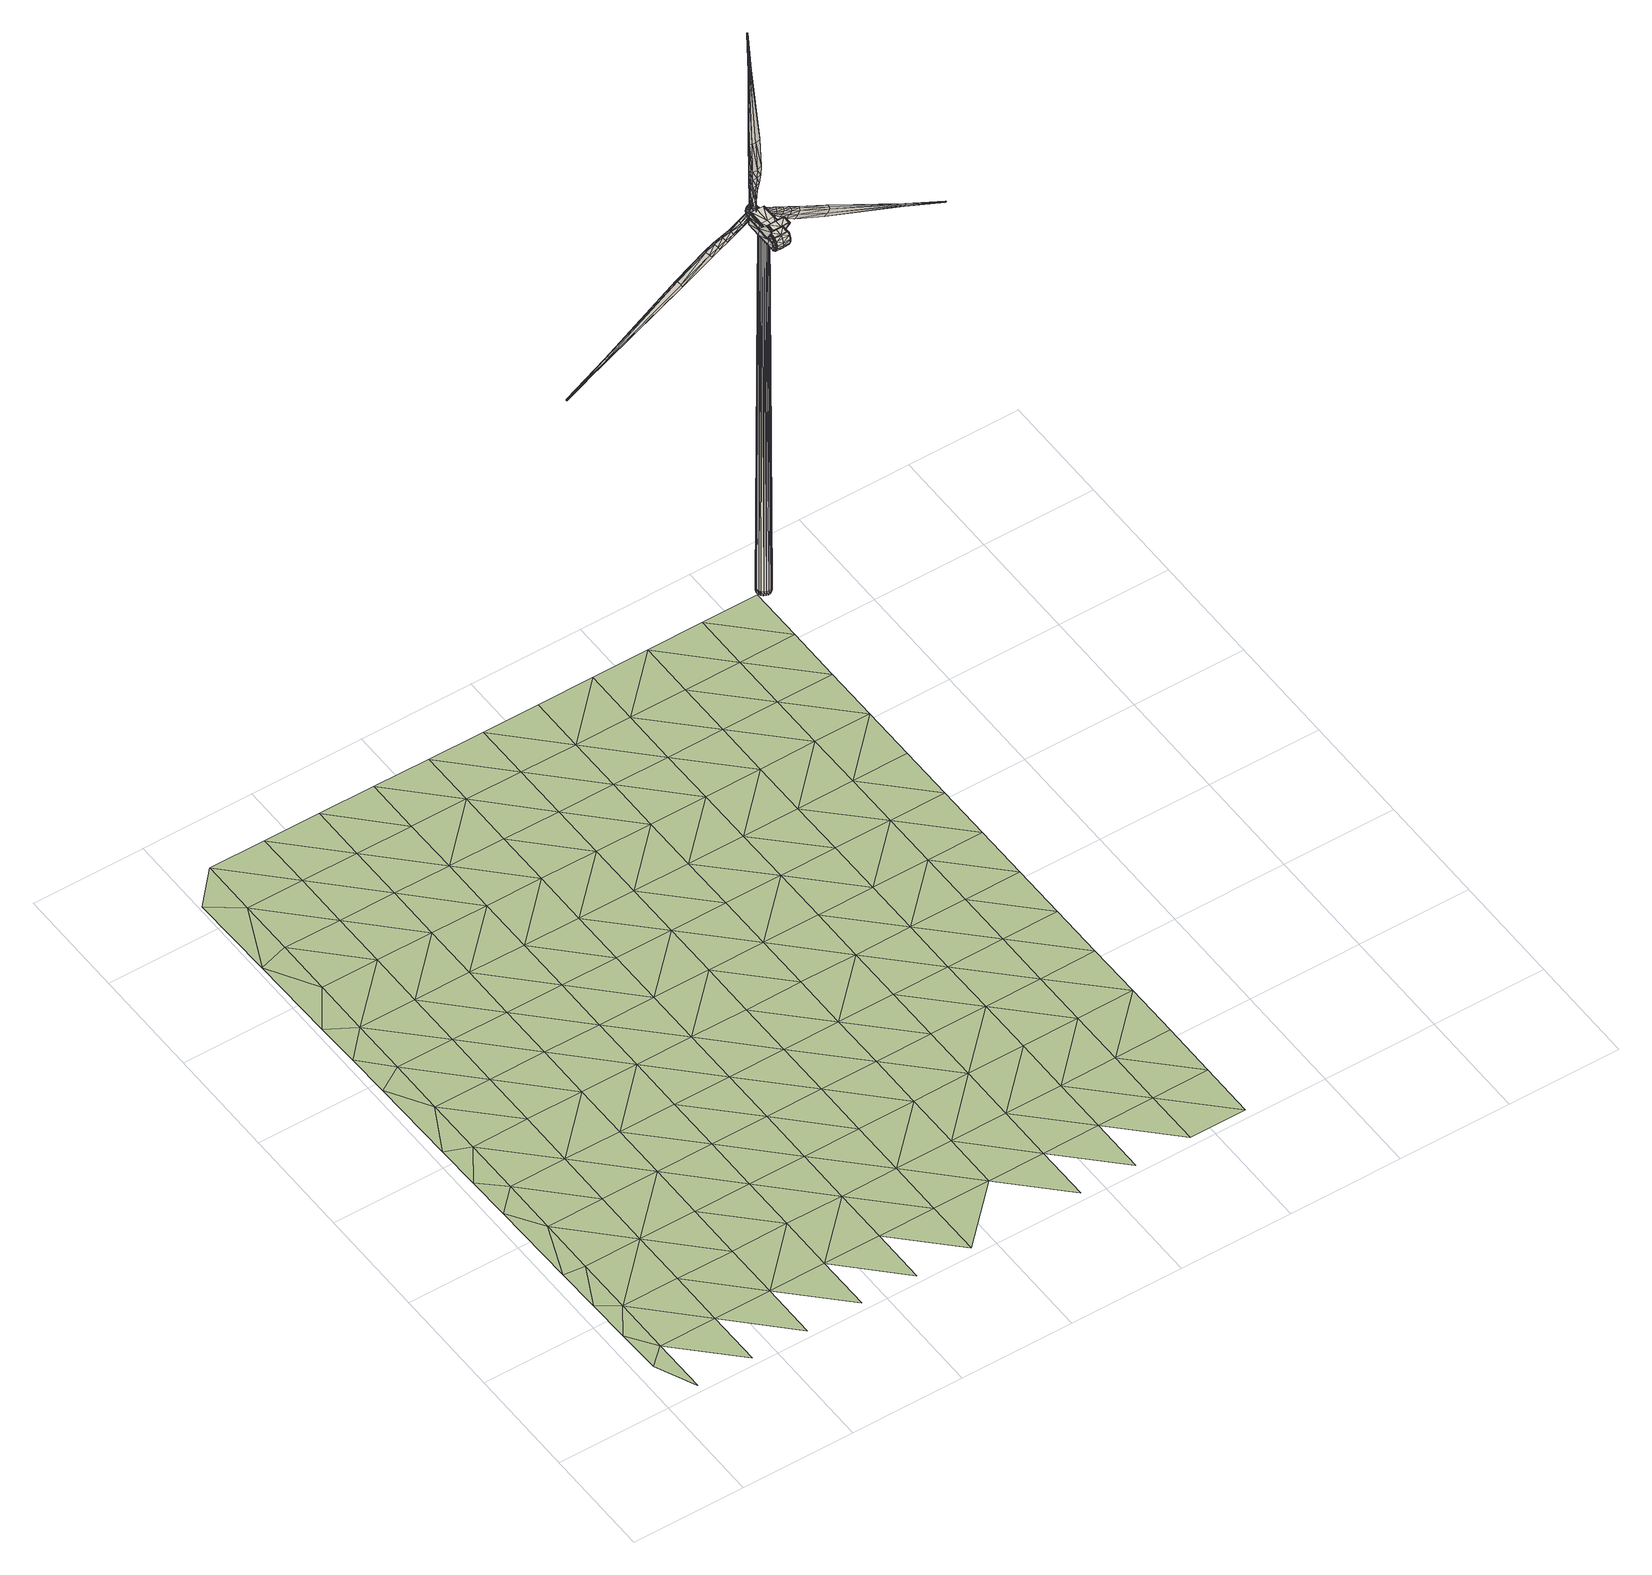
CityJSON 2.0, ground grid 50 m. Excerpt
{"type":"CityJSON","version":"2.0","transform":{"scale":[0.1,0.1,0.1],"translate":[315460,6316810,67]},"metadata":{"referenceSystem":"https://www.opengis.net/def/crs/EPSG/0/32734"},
"CityObjects":{
"otherconstruction1":{"type":"OtherConstruction","attributes":{"class":"wind_turbine","X":315728.6,"Y":6317137.88,"lat":-33.26,"lon":19.03,"manufacturer":"Vestas","model":"V100-2.0","rated_power_kw":2000,"rated_power_mw":2,"rotor_diameter_m":100,"rotor_radius_m":50,"swept_area_m2":7854,"blade_count":3,"blade_length_m":50,"hub_height_m":95,"tower_type":"steel_tube","tower_shape":"conical","cut_in_ms":3,"rated_ms":12,"cut_out_ms":22,"iec_class":"llb","generator_type":"DFIG","gearbox_type":"spur_planetary","gearbox_stages":3,"onshore":true,"offshore":false,"ground_height":70.09},"geometry":[{"type":"CompositeSurface","lod":"2","boundaries":[[[0,1,2]],[[1,3,2]],[[3,4,2]],[[5,6,7]],[[5,7,8]],[[9,8,7]],[[9,7,10]],[[2,9,10]],[[2,10,0]],[[11,12,13]],[[11,13,14]],[[15,16,17]],[[15,17,18]],[[19,20,21]],[[19,21,22]],[[23,24,25]],[[23,25,26]],[[27,5,28]],[[27,28,29]],[[30,31,32]],[[30,32,33]],[[34,35,36]],[[34,36,37]],[[38,2,4]],[[39,30,33]],[[39,33,40]],[[41,42,2]],[[41,2,38]],[[22,21,43]],[[22,43,40]],[[44,25,43]],[[44,43,21]],[[39,19,45]],[[39,45,30]],[[46,47,48]],[[46,48,49]],[[24,50,43]],[[24,43,25]],[[26,51,52]],[[26,52,36]],[[19,39,50]],[[19,50,20]],[[53,20,50]],[[53,50,24]],[[5,27,54]],[[5,54,55]],[[27,31,56]],[[27,56,54]],[[31,30,45]],[[31,45,56]],[[57,32,29]],[[57,29,58]],[[24,23,59]],[[24,59,53]],[[28,60,58]],[[28,58,29]],[[61,14,13]],[[61,13,62]],[[50,39,40]],[[50,40,43]],[[29,32,31]],[[29,31,27]],[[63,57,56]],[[63,56,45]],[[40,33,63]],[[40,63,22]],[[20,53,44]],[[20,44,21]],[[23,35,64]],[[23,64,59]],[[45,19,22]],[[45,22,63]],[[63,33,32]],[[63,32,57]],[[35,23,26]],[[35,26,36]],[[54,56,57]],[[54,57,58]],[[53,59,51]],[[53,51,44]],[[25,44,51]],[[25,51,26]],[[55,54,58]],[[55,58,60]],[[18,17,12]],[[18,12,11]],[[59,64,52]],[[59,52,51]],[[65,66,67]],[[65,67,68]],[[68,67,69]],[[68,69,70]],[[71,72,73]],[[71,73,74]],[[74,73,75]],[[74,75,76]],[[77,78,79]],[[77,79,80]],[[80,79,81]],[[80,81,82]],[[66,71,74]],[[66,74,67]],[[67,74,76]],[[67,76,69]],[[82,65,68]],[[82,68,80]],[[80,68,70]],[[80,70,77]],[[83,84,85]],[[83,85,86]],[[86,85,87]],[[86,87,88]],[[89,90,91]],[[89,91,92]],[[92,91,93]],[[92,93,94]],[[95,41,38]],[[95,38,96]],[[47,97,98]],[[47,98,48]],[[6,99,78]],[[6,78,7]],[[82,81,100]],[[82,100,62]],[[10,7,78]],[[10,78,77]],[[101,102,100]],[[101,100,81]],[[66,65,13]],[[66,13,12]],[[62,13,65]],[[62,65,82]],[[1,0,70]],[[1,70,69]],[[77,70,0]],[[77,0,10]],[[71,66,12]],[[71,12,17]],[[3,1,69]],[[3,69,76]],[[72,71,17]],[[72,17,16]],[[4,3,76]],[[4,76,75]],[[102,103,104]],[[102,104,100]],[[100,104,61]],[[100,61,62]],[[64,105,106]],[[64,106,52]],[[52,106,37]],[[52,37,36]],[[64,35,34]],[[64,34,105]],[[107,108,109]],[[109,108,110]],[[110,108,111]],[[112,113,114]],[[112,114,115]],[[116,117,114]],[[116,114,113]],[[108,107,117]],[[108,117,116]],[[11,14,118]],[[11,118,119]],[[15,18,120]],[[15,120,121]],[[122,123,124]],[[122,124,125]],[[126,127,128]],[[126,128,129]],[[130,131,132]],[[130,132,112]],[[133,134,135]],[[133,135,136]],[[34,37,137]],[[34,137,138]],[[139,111,108]],[[140,141,134]],[[140,134,133]],[[142,139,108]],[[142,108,143]],[[123,144,124]],[[123,141,144]],[[145,124,144]],[[145,144,128]],[[140,133,146]],[[140,146,122]],[[46,49,147]],[[46,147,148]],[[129,128,144]],[[129,144,149]],[[127,137,150]],[[127,150,151]],[[122,149,140]],[[122,125,149]],[[152,129,149]],[[152,149,125]],[[112,153,154]],[[112,154,130]],[[130,155,136]],[[130,154,155]],[[136,146,133]],[[136,155,146]],[[156,157,131]],[[156,131,135]],[[129,152,158]],[[129,158,126]],[[132,131,157]],[[132,157,159]],[[61,160,118]],[[61,118,14]],[[149,144,141]],[[149,141,140]],[[131,136,135]],[[131,130,136]],[[161,155,156]],[[161,146,155]],[[141,123,161]],[[141,161,134]],[[125,124,145]],[[125,145,152]],[[126,158,162]],[[126,162,138]],[[146,161,123]],[[146,123,122]],[[161,156,135]],[[161,135,134]],[[138,137,127]],[[138,127,126]],[[154,157,156]],[[154,156,155]],[[152,145,151]],[[152,151,158]],[[128,127,151]],[[128,151,145]],[[153,159,157]],[[153,157,154]],[[18,11,119]],[[18,119,120]],[[158,151,150]],[[158,150,162]],[[163,164,165]],[[163,165,166]],[[164,167,168]],[[164,168,165]],[[169,170,171]],[[169,171,172]],[[170,173,174]],[[170,174,171]],[[175,176,177]],[[175,177,178]],[[176,179,180]],[[176,180,177]],[[166,165,170]],[[166,170,169]],[[165,168,173]],[[165,173,170]],[[179,176,164]],[[179,164,163]],[[176,175,167]],[[176,167,164]],[[181,182,183]],[[181,183,184]],[[182,185,186]],[[182,186,183]],[[187,188,189]],[[187,189,190]],[[188,191,192]],[[188,192,189]],[[193,194,139]],[[193,139,142]],[[148,147,195]],[[148,195,196]],[[115,114,178]],[[115,178,197]],[[179,160,198]],[[179,198,180]],[[117,175,178]],[[117,178,114]],[[199,180,198]],[[199,198,200]],[[166,119,118]],[[166,118,163]],[[160,179,163]],[[160,163,118]],[[109,168,167]],[[109,167,107]],[[175,117,107]],[[175,107,167]],[[169,120,119]],[[169,119,166]],[[110,173,168]],[[110,168,109]],[[172,121,120]],[[172,120,169]],[[111,174,173]],[[111,173,110]],[[200,198,104]],[[200,104,103]],[[198,160,61]],[[198,61,104]],[[162,150,106]],[[162,106,105]],[[150,137,37]],[[150,37,106]],[[162,105,34]],[[162,34,138]],[[201,202,203]],[[201,203,204]],[[204,203,205]],[[204,205,206]],[[206,205,207]],[[206,207,208]],[[202,209,210]],[[202,210,203]],[[203,210,211]],[[203,211,205]],[[205,211,212]],[[205,212,207]],[[213,214,215]],[[213,215,216]],[[216,215,217]],[[216,217,218]],[[218,217,219]],[[218,219,220]],[[208,213,216]],[[208,216,206]],[[206,216,218]],[[206,218,204]],[[204,218,220]],[[204,220,201]],[[221,212,211]],[[221,211,222]],[[222,211,210]],[[222,210,223]],[[223,210,209]],[[223,209,224]],[[225,226,227]],[[225,227,228]],[[228,227,229]],[[228,229,230]],[[230,229,231]],[[230,231,232]],[[226,233,234]],[[226,234,227]],[[227,234,235]],[[227,235,229]],[[229,235,236]],[[229,236,231]],[[237,219,217]],[[237,217,238]],[[238,217,215]],[[238,215,239]],[[239,215,214]],[[239,214,240]],[[232,237,238]],[[232,238,230]],[[230,238,239]],[[230,239,228]],[[228,239,240]],[[228,240,225]],[[241,236,235]],[[241,235,242]],[[242,235,234]],[[242,234,243]],[[243,234,233]],[[243,233,244]],[[98,201,220]],[[98,220,48]],[[15,214,213]],[[15,213,16]],[[49,48,220]],[[49,220,219]],[[208,72,16]],[[208,16,213]],[[38,224,209]],[[38,209,96]],[[224,38,4]],[[4,221,222]],[[222,223,224]],[[4,222,224]],[[221,4,75]],[[221,75,212]],[[72,208,207]],[[72,207,73]],[[245,202,201]],[[245,201,98]],[[96,209,202]],[[96,202,245]],[[73,207,212]],[[73,212,75]],[[49,219,237]],[[49,237,147]],[[15,121,240]],[[15,240,214]],[[195,147,237]],[[195,237,232]],[[225,240,121]],[[225,121,172]],[[139,194,236]],[[139,236,241]],[[111,139,241]],[[241,242,243]],[[243,244,111]],[[241,243,111]],[[244,233,174]],[[244,174,111]],[[172,171,226]],[[172,226,225]],[[246,195,232]],[[246,232,231]],[[194,246,231]],[[194,231,236]],[[171,174,233]],[[171,233,226]],[[247,248,249]],[[250,251,252]],[[250,252,253]],[[247,249,254]],[[247,254,255]],[[256,257,258]],[[256,258,259]],[[260,261,87]],[[260,87,85]],[[262,260,85]],[[262,85,84]],[[248,263,91]],[[248,91,90]],[[263,264,93]],[[263,93,91]],[[249,248,90]],[[249,90,254]],[[261,250,253]],[[261,253,87]],[[257,262,84]],[[257,84,258]],[[264,265,266]],[[264,266,93]],[[265,267,268]],[[265,268,266]],[[269,270,271]],[[269,271,272]],[[273,269,272]],[[273,272,274]],[[275,256,259]],[[275,259,276]],[[277,278,183]],[[277,183,186]],[[278,279,184]],[[278,184,183]],[[280,281,190]],[[280,190,189]],[[282,280,189]],[[282,189,192]],[[281,283,284]],[[281,284,190]],[[270,277,186]],[[270,186,271]],[[279,275,276]],[[279,276,184]],[[285,282,192]],[[285,192,286]],[[267,285,286]],[[267,286,268]],[[247,287,263]],[[247,263,248]],[[287,288,264]],[[287,264,263]],[[288,289,265]],[[288,265,264]],[[289,290,267]],[[289,267,265]],[[290,291,285]],[[290,285,267]],[[291,292,282]],[[291,282,285]],[[292,293,280]],[[292,280,282]],[[293,294,281]],[[293,281,280]],[[294,283,281]],[[250,261,251]],[[261,260,295]],[[261,295,251]],[[260,262,296]],[[260,296,295]],[[262,257,297]],[[262,297,296]],[[257,256,298]],[[257,298,297]],[[256,275,299]],[[256,299,298]],[[275,279,300]],[[275,300,299]],[[279,278,301]],[[279,301,300]],[[278,277,269]],[[278,269,301]],[[277,270,269]],[[301,269,273]],[[301,273,302]],[[300,301,302]],[[300,302,303]],[[299,300,303]],[[299,303,304]],[[298,299,304]],[[298,304,305]],[[297,298,305]],[[297,305,306]],[[296,297,306]],[[296,306,307]],[[295,296,307]],[[295,307,308]],[[251,295,308]],[[251,308,309]],[[294,273,274]],[[294,274,310]],[[251,309,311]],[[251,311,252]],[[143,108,312]],[[143,312,132]],[[42,28,313]],[[42,313,2]],[[283,294,310]],[[283,310,284]],[[302,273,294]],[[302,294,293]],[[303,302,293]],[[303,293,292]],[[304,303,292]],[[304,292,291]],[[305,304,291]],[[305,291,290]],[[306,305,290]],[[306,290,289]],[[307,306,289]],[[307,289,288]],[[308,307,288]],[[308,288,287]],[[309,308,287]],[[309,287,247]],[[309,247,255]],[[309,255,311]],[[108,116,113]],[[108,113,312]],[[132,312,113]],[[132,113,112]],[[2,313,8]],[[2,8,9]],[[28,5,8]],[[28,8,313]],[[314,60,28]],[[314,28,42]],[[315,143,132]],[[315,132,159]],[[316,200,103]],[[316,103,317]],[[191,199,200]],[[191,200,316]],[[318,115,197]],[[318,197,187]],[[319,148,196]],[[319,196,181]],[[185,193,142]],[[185,142,320]],[[177,180,199]],[[177,199,321]],[[178,177,321]],[[178,321,197]],[[246,194,193]],[[246,193,322]],[[195,246,322]],[[195,322,196]],[[323,46,148]],[[323,148,319]],[[320,142,143]],[[320,143,315]],[[153,112,115]],[[153,115,318]],[[324,317,103]],[[324,103,102]],[[94,324,102]],[[94,102,101]],[[325,89,99]],[[325,99,6]],[[326,83,97]],[[326,97,47]],[[88,327,41]],[[88,41,95]],[[79,328,101]],[[79,101,81]],[[78,99,328]],[[78,328,79]],[[245,329,95]],[[245,95,96]],[[98,97,329]],[[98,329,245]],[[323,326,47]],[[323,47,46]],[[327,314,42]],[[327,42,41]],[[55,325,6]],[[55,6,5]],[[255,254,325]],[[255,325,55]],[[253,252,314]],[[253,314,327]],[[259,258,326]],[[259,326,323]],[[87,253,327]],[[87,327,88]],[[258,84,83]],[[258,83,326]],[[254,90,89]],[[254,89,325]],[[93,266,324]],[[93,324,94]],[[266,268,317]],[[266,317,324]],[[310,153,318]],[[310,318,284]],[[271,320,315]],[[271,315,272]],[[259,323,319]],[[259,319,276]],[[186,185,320]],[[186,320,271]],[[276,319,181]],[[276,181,184]],[[284,318,187]],[[284,187,190]],[[192,191,316]],[[192,316,286]],[[286,316,317]],[[286,317,268]],[[272,315,159]],[[272,159,274]],[[252,311,60]],[[252,60,314]],[[274,159,153]],[[274,153,310]],[[311,255,55]],[[311,55,60]],[[321,199,191]],[[321,191,188]],[[197,321,188]],[[197,188,187]],[[322,193,185]],[[322,185,182]],[[196,322,182]],[[196,182,181]],[[328,92,94]],[[328,94,101]],[[99,89,92]],[[99,92,328]],[[329,86,88]],[[329,88,95]],[[97,83,86]],[[97,86,329]],[[330,331,332]],[[330,332,333]],[[334,335,336]],[[334,336,337]],[[338,339,340]],[[338,340,341]],[[342,343,344]],[[342,344,345]],[[346,347,333]],[[346,333,348]],[[349,350,351]],[[349,351,352]],[[353,354,355]],[[353,355,335]],[[356,357,358]],[[356,358,359]],[[360,361,362]],[[360,362,363]],[[364,341,365]],[[364,365,366]],[[363,362,367]],[[363,367,368]],[[369,370,371]],[[369,371,372]],[[373,356,359]],[[373,359,374]],[[370,375,376]],[[370,376,371]],[[340,377,342]],[[340,342,378]],[[377,379,343]],[[377,343,342]],[[380,369,372]],[[380,372,381]],[[375,363,368]],[[375,368,376]],[[357,364,366]],[[357,366,358]],[[379,380,381]],[[379,381,343]],[[382,383,384]],[[382,384,385]],[[341,340,378]],[[341,378,365]],[[362,382,385]],[[362,385,367]],[[383,373,374]],[[383,374,384]],[[386,387,388]],[[386,388,389]],[[390,391,392]],[[390,392,393]],[[333,332,394]],[[333,394,348]],[[395,396,397]],[[395,397,398]],[[399,400,345]],[[399,345,401]],[[402,403,404]],[[402,404,405]],[[401,345,344]],[[401,344,406]],[[406,344,396]],[[406,396,395]],[[348,394,400]],[[348,400,399]],[[407,408,409]],[[407,409,410]],[[411,338,341]],[[411,341,364]],[[412,413,379]],[[412,379,377]],[[405,404,387]],[[405,387,386]],[[367,385,391]],[[367,391,388]],[[384,374,408]],[[384,408,392]],[[368,367,388]],[[368,388,387]],[[378,342,345]],[[378,345,400]],[[385,384,392]],[[385,392,391]],[[343,381,396]],[[343,396,344]],[[359,358,331]],[[359,331,409]],[[376,368,387]],[[376,387,404]],[[366,365,394]],[[366,394,332]],[[365,378,400]],[[365,400,394]],[[372,371,403]],[[372,403,397]],[[371,376,404]],[[371,404,403]],[[374,359,409]],[[374,409,408]],[[381,372,397]],[[381,397,396]],[[358,366,332]],[[358,332,331]],[[335,355,414]],[[335,414,336]],[[350,349,406]],[[350,406,395]],[[415,416,389]],[[415,389,390]],[[417,418,419]],[[417,419,420]],[[421,422,393]],[[421,393,407]],[[347,423,330]],[[347,330,333]],[[424,425,426]],[[424,426,427]],[[428,429,399]],[[428,399,401]],[[429,346,348]],[[429,348,399]],[[430,431,405]],[[430,405,386]],[[416,430,386]],[[416,386,389]],[[423,432,410]],[[423,410,330]],[[432,421,407]],[[432,407,410]],[[349,428,401]],[[349,401,406]],[[422,415,390]],[[422,390,393]],[[433,434,435]],[[433,435,436]],[[437,438,439]],[[437,439,440]],[[441,437,440]],[[441,440,442]],[[354,441,442]],[[354,442,355]],[[443,444,425]],[[443,425,424]],[[444,445,334]],[[444,334,425]],[[446,443,424]],[[446,424,447]],[[438,448,449]],[[438,449,439]],[[450,451,418]],[[450,418,417]],[[445,353,335]],[[445,335,334]],[[448,433,436]],[[448,436,449]],[[452,453,454]],[[452,454,455]],[[434,450,417]],[[434,417,435]],[[451,452,455]],[[451,455,418]],[[453,446,447]],[[453,447,454]],[[431,456,402]],[[431,402,405]],[[435,417,420]],[[435,420,457]],[[440,439,458]],[[440,458,459]],[[455,454,460]],[[455,460,461]],[[439,449,351]],[[439,351,458]],[[425,334,337]],[[425,337,426]],[[436,435,457]],[[436,457,352]],[[447,424,427]],[[447,427,462]],[[442,440,459]],[[442,459,463]],[[418,455,461]],[[418,461,419]],[[456,464,398]],[[456,398,402]],[[454,447,462]],[[454,462,460]],[[449,436,352]],[[449,352,351]],[[355,442,463]],[[355,463,414]],[[398,397,403]],[[398,403,402]],[[465,466,373]],[[465,373,383]],[[467,360,363]],[[467,363,375]],[[468,469,370]],[[468,370,369]],[[469,467,375]],[[469,375,370]],[[470,471,357]],[[470,357,356]],[[393,392,408]],[[393,408,407]],[[413,472,380]],[[413,380,379]],[[466,470,356]],[[466,356,373]],[[471,411,364]],[[471,364,357]],[[473,465,383]],[[473,383,382]],[[339,412,377]],[[339,377,340]],[[361,473,382]],[[361,382,362]],[[410,409,331]],[[410,331,330]],[[350,464,458]],[[350,458,351]],[[422,421,427]],[[422,427,426]],[[416,415,337]],[[416,337,336]],[[429,428,457]],[[429,457,420]],[[428,349,352]],[[428,352,457]],[[347,346,419]],[[347,419,461]],[[456,431,463]],[[456,463,459]],[[432,423,460]],[[432,460,462]],[[423,347,461]],[[423,461,460]],[[346,429,420]],[[346,420,419]],[[430,416,336]],[[430,336,414]],[[464,456,459]],[[464,459,458]],[[431,430,414]],[[431,414,463]],[[421,432,462]],[[421,462,427]],[[415,422,426]],[[415,426,337]],[[464,350,395]],[[464,395,398]],[[472,468,369]],[[472,369,380]],[[389,388,391]],[[389,391,390]],[[474,475,468]],[[474,468,472]],[[476,477,473]],[[476,473,361]],[[478,479,412]],[[478,412,339]],[[477,480,465]],[[477,465,473]],[[481,482,411]],[[481,411,471]],[[483,484,470]],[[483,470,466]],[[485,474,472]],[[485,472,413]],[[484,481,471]],[[484,471,470]],[[486,487,467]],[[486,467,469]],[[475,486,469]],[[475,469,468]],[[487,488,360]],[[487,360,467]],[[480,483,466]],[[480,466,465]],[[479,485,413]],[[479,413,412]],[[482,489,338]],[[482,338,411]],[[488,476,361]],[[488,361,360]],[[489,478,339]],[[489,339,338]],[[490,491,492]],[[493,494,490]],[[490,492,495]],[[495,496,497]],[[493,490,495]],[[495,497,493]],[[494,493,433]],[[494,433,448]],[[497,451,450]],[[497,496,453]],[[497,453,452]],[[496,446,453]],[[496,443,446]],[[496,495,444]],[[496,444,443]],[[491,490,441]],[[491,441,354]],[[490,494,438]],[[490,438,437]],[[494,448,438]],[[493,434,433]],[[493,497,450]],[[493,450,434]],[[497,452,451]],[[495,492,445]],[[495,445,444]],[[492,353,445]],[[492,491,354]],[[492,354,353]],[[490,437,441]],[[498,499,500]],[[498,500,501]],[[502,503,504]],[[502,504,505]],[[506,507,508]],[[506,508,509]],[[510,511,512]],[[510,512,513]],[[514,515,516]],[[517,518,519]],[[520,521,522]],[[520,522,523]],[[516,523,524]],[[516,524,514]],[[525,526,508]],[[527,528,529]],[[530,506,509]],[[530,509,531]],[[532,533,534]],[[532,534,535]],[[509,536,537]],[[509,537,531]],[[538,539,540]],[[538,540,541]],[[541,540,542]],[[541,542,543]],[[544,520,523]],[[544,523,516]],[[545,546,499]],[[545,499,498]],[[505,504,547]],[[505,547,548]],[[499,549,550]],[[499,550,500]],[[504,551,552]],[[504,552,547]],[[553,554,555]],[[553,555,536]],[[551,541,543]],[[551,543,552]],[[556,557,558]],[[556,558,559]],[[503,502,512]],[[503,512,559]],[[560,538,541]],[[560,541,551]],[[521,502,505]],[[521,505,522]],[[522,505,548]],[[522,548,561]],[[562,563,564]],[[562,564,565]],[[566,510,513]],[[566,513,567]],[[526,568,554]],[[526,554,553]],[[539,538,569]],[[539,569,570]],[[571,572,543]],[[571,543,542]],[[573,574,575]],[[573,575,576]],[[577,565,546]],[[577,546,545]],[[554,577,545]],[[554,545,555]],[[521,520,567]],[[521,567,513]],[[544,578,518]],[[544,518,517]],[[520,544,517]],[[520,517,567]],[[537,579,580]],[[537,580,528]],[[565,564,581]],[[565,581,546]],[[564,582,532]],[[564,532,581]],[[502,521,513]],[[502,513,512]],[[583,584,518]],[[583,518,578]],[[584,585,519]],[[584,519,518]],[[530,531,527]],[[583,578,515]],[[582,586,533]],[[582,533,532]],[[587,583,515]],[[587,515,525]],[[531,537,528]],[[531,528,527]],[[508,526,553]],[[507,587,525]],[[507,525,508]],[[578,544,516]],[[578,516,515]],[[533,588,589]],[[533,589,534]],[[555,545,498]],[[555,498,579]],[[579,498,501]],[[579,501,580]],[[568,590,577]],[[568,577,554]],[[591,572,586]],[[591,586,582]],[[557,574,569]],[[557,569,558]],[[536,555,579]],[[536,579,537]],[[523,522,561]],[[523,561,524]],[[560,503,559]],[[560,559,558]],[[511,556,559]],[[511,559,512]],[[535,534,575]],[[535,575,592]],[[568,526,514]],[[568,514,524]],[[549,535,592]],[[549,592,550]],[[503,560,551]],[[503,551,504]],[[563,591,582]],[[563,582,564]],[[581,532,535]],[[581,535,549]],[[590,562,565]],[[590,565,577]],[[529,566,567]],[[529,567,517]],[[514,526,525]],[[514,525,515]],[[527,529,517]],[[527,517,519]],[[572,571,593]],[[572,593,586]],[[574,573,570]],[[574,570,569]],[[586,593,588]],[[586,588,533]],[[538,560,558]],[[538,558,569]],[[574,557,592]],[[574,592,575]],[[590,568,524]],[[590,524,561]],[[510,566,580]],[[510,580,501]],[[566,529,528]],[[566,528,580]],[[562,590,561]],[[562,561,548]],[[511,510,501]],[[511,501,500]],[[591,563,547]],[[591,547,552]],[[557,556,550]],[[557,550,592]],[[563,562,548]],[[563,548,547]],[[556,511,500]],[[556,500,550]],[[585,530,527]],[[585,527,519]],[[572,591,552]],[[572,552,543]],[[508,553,536]],[[508,536,509]],[[546,581,549]],[[546,549,499]],[[534,589,576]],[[534,576,575]],[[507,506,587]],[[587,506,530]],[[587,530,583]],[[583,530,585]],[[583,585,584]],[[594,595,596]],[[594,596,597]],[[598,599,600]],[[598,600,601]],[[602,603,604]],[[602,604,605]],[[606,607,608]],[[606,608,609]],[[610,611,612]],[[613,614,615]],[[616,617,618]],[[616,618,619]],[[612,619,620]],[[612,620,610]],[[621,622,604]],[[623,624,625]],[[602,605,626]],[[627,628,629]],[[627,629,630]],[[605,631,632]],[[605,632,626]],[[633,634,635]],[[633,635,636]],[[636,635,637]],[[636,637,638]],[[639,616,619]],[[639,619,612]],[[640,641,595]],[[640,595,594]],[[601,600,642]],[[601,642,643]],[[595,644,645]],[[595,645,596]],[[600,646,647]],[[600,647,642]],[[648,649,650]],[[648,650,631]],[[646,636,638]],[[646,638,647]],[[651,652,653]],[[651,653,654]],[[599,598,608]],[[599,608,654]],[[655,633,636]],[[655,636,646]],[[617,598,601]],[[617,601,618]],[[618,601,643]],[[618,643,656]],[[657,658,659]],[[657,659,660]],[[661,606,609]],[[661,609,662]],[[622,663,649]],[[622,649,648]],[[634,633,664]],[[634,664,665]],[[666,667,638]],[[666,638,637]],[[668,669,670]],[[668,670,671]],[[672,660,641]],[[672,641,640]],[[649,672,640]],[[649,640,650]],[[617,616,662]],[[617,662,609]],[[639,673,614]],[[639,614,613]],[[616,639,613]],[[616,613,662]],[[632,674,675]],[[632,675,624]],[[660,659,676]],[[660,676,641]],[[659,677,627]],[[659,627,676]],[[598,617,609]],[[598,609,608]],[[678,614,673]],[[678,679,615]],[[678,615,614]],[[679,602,626]],[[679,626,623]],[[680,678,673]],[[680,673,611]],[[677,681,628]],[[677,628,627]],[[680,611,621]],[[626,632,624]],[[626,624,623]],[[604,622,648]],[[603,680,621]],[[603,621,604]],[[673,639,612]],[[673,612,611]],[[628,682,683]],[[628,683,629]],[[650,640,594]],[[650,594,674]],[[674,594,597]],[[674,597,675]],[[663,684,672]],[[663,672,649]],[[685,667,681]],[[685,681,677]],[[652,669,664]],[[652,664,653]],[[631,650,674]],[[631,674,632]],[[619,618,656]],[[619,656,620]],[[655,599,654]],[[655,654,653]],[[607,651,654]],[[607,654,608]],[[630,629,670]],[[630,670,686]],[[663,622,610]],[[663,610,620]],[[644,630,686]],[[644,686,645]],[[599,655,646]],[[599,646,600]],[[658,685,677]],[[658,677,659]],[[676,627,630]],[[676,630,644]],[[684,657,660]],[[684,660,672]],[[625,661,662]],[[625,662,613]],[[610,622,621]],[[610,621,611]],[[623,625,613]],[[623,613,615]],[[667,666,687]],[[667,687,681]],[[669,668,665]],[[669,665,664]],[[681,687,682]],[[681,682,628]],[[633,655,653]],[[633,653,664]],[[669,652,686]],[[669,686,670]],[[684,663,620]],[[684,620,656]],[[606,661,675]],[[606,675,597]],[[661,625,624]],[[661,624,675]],[[657,684,656]],[[657,656,643]],[[607,606,597]],[[607,597,596]],[[685,658,642]],[[685,642,647]],[[652,651,645]],[[652,645,686]],[[658,657,643]],[[658,643,642]],[[651,607,596]],[[651,596,645]],[[679,623,615]],[[667,685,647]],[[667,647,638]],[[604,648,631]],[[604,631,605]],[[641,676,644]],[[641,644,595]],[[629,683,671]],[[629,671,670]],[[603,602,680]],[[679,678,680]],[[679,680,602]],[[688,689,690]],[[688,690,691]],[[692,693,694]],[[692,694,695]],[[696,697,698]],[[696,698,699]],[[700,701,702]],[[700,702,703]],[[704,705,706]],[[707,708,709]],[[710,711,712]],[[710,712,713]],[[706,713,714]],[[706,714,704]],[[715,716,698]],[[717,718,719]],[[720,696,699]],[[720,699,721]],[[722,723,724]],[[722,724,725]],[[699,726,727]],[[699,727,721]],[[728,729,730]],[[728,730,731]],[[731,730,732]],[[731,732,733]],[[734,710,713]],[[734,713,706]],[[735,736,689]],[[735,689,688]],[[695,694,737]],[[695,737,738]],[[689,739,740]],[[689,740,690]],[[694,741,742]],[[694,742,737]],[[743,744,745]],[[743,745,726]],[[741,731,733]],[[741,733,742]],[[746,747,748]],[[746,748,749]],[[693,692,702]],[[693,702,749]],[[750,728,731]],[[750,731,741]],[[711,692,695]],[[711,695,712]],[[712,695,738]],[[712,738,751]],[[752,753,754]],[[752,754,755]],[[756,700,703]],[[756,703,757]],[[716,758,744]],[[716,744,743]],[[729,728,759]],[[729,759,760]],[[761,762,733]],[[761,733,732]],[[763,764,765]],[[763,765,766]],[[767,755,736]],[[767,736,735]],[[744,767,735]],[[744,735,745]],[[711,710,757]],[[711,757,703]],[[734,768,708]],[[734,708,707]],[[710,734,707]],[[710,707,757]],[[727,769,770]],[[727,770,718]],[[755,754,771]],[[755,771,736]],[[754,772,722]],[[754,722,771]],[[692,711,703]],[[692,703,702]],[[773,774,708]],[[773,708,768]],[[774,775,709]],[[774,709,708]],[[776,720,721]],[[776,721,717]],[[777,773,768]],[[777,768,705]],[[772,778,723]],[[772,723,722]],[[779,777,705]],[[779,705,715]],[[721,727,718]],[[721,718,717]],[[698,716,743]],[[697,779,715]],[[697,715,698]],[[768,734,706]],[[768,706,705]],[[723,780,781]],[[723,781,724]],[[745,735,688]],[[745,688,769]],[[769,688,691]],[[769,691,770]],[[758,782,767]],[[758,767,744]],[[783,762,778]],[[783,778,772]],[[747,764,759]],[[747,759,748]],[[726,745,769]],[[726,769,727]],[[713,712,751]],[[713,751,714]],[[750,693,749]],[[750,749,748]],[[701,746,749]],[[701,749,702]],[[725,724,765]],[[725,765,784]],[[758,716,704]],[[758,704,714]],[[739,725,784]],[[739,784,740]],[[693,750,741]],[[693,741,694]],[[753,783,772]],[[753,772,754]],[[771,722,725]],[[771,725,739]],[[782,752,755]],[[782,755,767]],[[719,756,757]],[[719,757,707]],[[704,716,715]],[[704,715,705]],[[717,719,707]],[[717,707,709]],[[762,761,785]],[[762,785,778]],[[764,763,760]],[[764,760,759]],[[778,785,780]],[[778,780,723]],[[728,750,748]],[[728,748,759]],[[764,747,784]],[[764,784,765]],[[782,758,714]],[[782,714,751]],[[700,756,770]],[[700,770,691]],[[756,719,718]],[[756,718,770]],[[752,782,751]],[[752,751,738]],[[701,700,691]],[[701,691,690]],[[783,753,737]],[[783,737,742]],[[747,746,740]],[[747,740,784]],[[753,752,738]],[[753,738,737]],[[746,701,690]],[[746,690,740]],[[775,776,717]],[[775,717,709]],[[762,783,742]],[[762,742,733]],[[698,743,726]],[[698,726,699]],[[736,771,739]],[[736,739,689]],[[724,781,766]],[[724,766,765]],[[697,696,779]],[[779,696,720]],[[779,720,777]],[[773,776,775]],[[773,775,774]],[[776,773,777]],[[776,777,720]],[[786,787,788]],[[788,789,790]],[[790,791,792]],[[792,793,794]],[[794,795,796]],[[796,797,798]],[[798,799,800]],[[800,801,802]],[[802,803,804]],[[804,805,786]],[[786,788,790]],[[790,792,794]],[[794,796,798]],[[798,800,802]],[[802,804,786]],[[786,790,794]],[[794,798,802]],[[794,802,786]],[[787,806,807]],[[787,807,788]],[[788,807,808]],[[788,808,789]],[[789,808,809]],[[789,809,790]],[[790,809,810]],[[790,810,791]],[[791,810,811]],[[791,811,792]],[[792,811,812]],[[792,812,793]],[[793,812,813]],[[793,813,794]],[[794,813,814]],[[794,814,795]],[[795,814,815]],[[795,815,796]],[[796,815,816]],[[796,816,797]],[[797,816,817]],[[797,817,798]],[[798,817,818]],[[798,818,799]],[[799,818,819]],[[799,819,800]],[[800,819,820]],[[800,820,801]],[[801,820,821]],[[801,821,802]],[[802,821,822]],[[802,822,803]],[[803,822,823]],[[803,823,804]],[[804,823,824]],[[804,824,805]],[[805,824,825]],[[805,825,786]],[[786,825,806]],[[786,806,787]],[[806,825,824]],[[824,823,822]],[[822,821,820]],[[820,819,818]],[[818,817,816]],[[816,815,814]],[[814,813,812]],[[812,811,810]],[[810,809,808]],[[808,807,806]],[[806,824,822]],[[822,820,818]],[[818,816,814]],[[814,812,810]],[[810,808,806]],[[806,822,818]],[[818,814,810]],[[818,810,806]],[[826,827,828]],[[828,829,830]],[[830,831,832]],[[832,833,834]],[[834,835,836]],[[836,837,838]],[[838,839,840]],[[840,841,842]],[[842,843,844]],[[844,845,826]],[[826,828,830]],[[830,832,834]],[[834,836,838]],[[838,840,842]],[[842,844,826]],[[826,830,834]],[[834,838,842]],[[834,842,826]],[[827,787,788]],[[827,788,828]],[[828,788,789]],[[828,789,829]],[[829,789,790]],[[829,790,830]],[[830,790,791]],[[830,791,831]],[[831,791,792]],[[831,792,832]],[[832,792,793]],[[832,793,833]],[[833,793,794]],[[833,794,834]],[[834,794,795]],[[834,795,835]],[[835,795,796]],[[835,796,836]],[[836,796,797]],[[836,797,837]],[[837,797,798]],[[837,798,838]],[[838,798,799]],[[838,799,839]],[[839,799,800]],[[839,800,840]],[[840,800,801]],[[840,801,841]],[[841,801,802]],[[841,802,842]],[[842,802,803]],[[842,803,843]],[[843,803,804]],[[843,804,844]],[[844,804,805]],[[844,805,845]],[[845,805,786]],[[845,786,826]],[[826,786,787]],[[826,787,827]],[[132,112,153]],[[28,60,55]],[[136,135,134]],[[33,32,31]],[[153,159,132]],[[55,5,28]],[[134,133,136]],[[31,30,33]]]}]},
"terrain1":{"type":"TINRelief","geometry":[{"type":"CompositeSurface","lod":"1","boundaries":[[[846,847,848]],[[848,849,846]],[[849,848,850]],[[849,850,851]],[[852,853,851]],[[852,851,850]],[[854,850,848]],[[855,854,848]],[[856,853,852]],[[856,857,853]],[[858,852,850]],[[854,859,850]],[[860,857,861]],[[861,857,856]],[[852,858,856]],[[850,859,858]],[[862,860,863]],[[863,860,861]],[[861,856,864]],[[859,854,865]],[[864,856,858]],[[866,862,863]],[[862,866,867]],[[868,865,854]],[[861,869,863]],[[859,870,858]],[[869,861,864]],[[867,871,872]],[[871,867,866]],[[870,859,865]],[[863,873,866]],[[872,874,875]],[[873,863,869]],[[874,872,871]],[[864,858,876]],[[858,870,877]],[[871,866,878]],[[869,864,876]],[[879,875,874]],[[866,873,878]],[[858,877,876]],[[875,879,880]],[[870,865,881]],[[874,871,882]],[[883,884,865]],[[882,871,878]],[[879,885,880]],[[877,870,881]],[[873,869,886]],[[876,887,869]],[[881,865,884]],[[888,889,880]],[[888,880,885]],[[873,886,878]],[[890,879,874]],[[874,882,891]],[[869,887,886]],[[877,892,876]],[[879,890,885]],[[881,892,877]],[[890,874,891]],[[882,878,893]],[[894,889,888]],[[887,876,895]],[[878,886,893]],[[885,896,888]],[[892,895,876]],[[897,881,884]],[[882,898,891]],[[899,900,884]],[[885,890,896]],[[898,882,893]],[[881,897,892]],[[901,886,887]],[[894,888,902]],[[895,903,887]],[[897,884,900]],[[896,902,888]],[[886,901,893]],[[890,891,904]],[[898,905,891]],[[887,903,901]],[[895,892,906]],[[890,904,896]],[[892,897,906]],[[894,902,907]],[[904,891,905]],[[908,898,893]],[[903,895,909]],[[908,893,901]],[[900,910,897]],[[902,896,911]],[[906,909,895]],[[905,898,912]],[[910,900,913]],[[911,896,904]],[[914,901,903]],[[898,908,912]],[[897,915,906]],[[902,916,907]],[[903,909,914]],[[915,897,910]],[[916,902,911]],[[908,901,917]],[[918,904,905]],[[912,919,905]],[[909,906,920]],[[914,917,901]],[[904,918,911]],[[920,906,915]],[[916,921,907]],[[919,918,905]],[[910,913,922]],[[912,908,923]],[[909,924,914]],[[917,923,908]],[[915,910,922]],[[916,911,925]],[[909,920,924]],[[926,919,912]],[[925,911,918]],[[917,914,927]],[[923,926,912]],[[928,921,916]],[[927,914,924]],[[920,915,929]],[[922,930,915]],[[925,928,916]],[[918,919,931]],[[926,932,919]],[[920,929,924]],[[917,933,923]],[[917,927,934]],[[915,930,929]],[[931,925,918]],[[928,935,921]],[[931,919,932]],[[917,934,933]],[[927,924,936]],[[926,923,937]],[[930,922,938]],[[936,924,929]],[[932,926,937]],[[928,925,939]],[[940,938,922]],[[925,931,941]],[[923,933,937]],[[942,934,927]],[[935,928,939]],[[936,942,927]],[[925,941,939]],[[930,943,929]],[[938,944,930]],[[933,934,945]],[[931,932,946]],[[937,947,932]],[[943,936,929]],[[934,942,945]],[[930,944,943]],[[941,931,946]],[[939,948,935]],[[946,932,947]],[[937,933,949]],[[950,942,936]],[[949,933,945]],[[944,938,951]],[[941,952,939]],[[950,936,943]],[[953,947,937]],[[954,951,938]],[[952,941,946]],[[949,953,937]],[[945,942,955]],[[948,939,956]],[[942,950,957]],[[943,944,958]],[[944,951,959]],[[956,939,952]],[[955,949,945]],[[960,946,947]],[[953,961,947]],[[955,942,957]],[[944,959,958]],[[950,943,962]],[[946,960,952]],[[963,948,956]],[[960,947,961]],[[962,957,950]],[[953,949,964]],[[949,955,965]],[[962,943,958]],[[966,959,951]],[[967,956,952]],[[961,953,964]],[[951,968,966]],[[952,960,967]],[[949,965,964]],[[955,957,969]],[[963,956,970]],[[957,962,969]],[[958,959,971]],[[959,966,972]],[[970,956,967]],[[973,965,955]],[[960,961,974]],[[964,975,961]],[[958,971,962]],[[969,973,955]],[[959,972,971]],[[968,976,966]],[[960,974,967]],[[963,970,977]],[[974,961,975]],[[964,965,978]],[[979,969,962]],[[973,978,965]],[[966,980,972]],[[981,970,967]],[[979,962,971]],[[982,975,964]],[[966,976,980]],[[981,967,974]],[[973,969,983]],[[978,982,964]],[[969,979,983]],[[971,972,984]],[[977,970,985]],[[980,986,972]],[[970,981,987]],[[988,974,975]],[[982,989,975]],[[971,984,979]],[[973,990,978]],[[983,991,973]],[[972,986,984]],[[985,970,987]],[[974,988,981]],[[988,975,989]],[[973,991,990]],[[983,979,992]],[[982,978,993]],[[981,994,987]],[[992,979,984]],[[989,982,993]],[[981,988,994]],[[978,990,993]],[[995,991,983]],[[992,995,983]],[[996,985,987]],[[994,997,987]],[[990,991,998]],[[988,989,999]],[[993,1000,989]],[[991,995,998]],[[996,987,997]],[[988,999,994]],[[999,989,1000]],[[993,990,1001]],[[1001,990,998]],[[997,994,1002]],[[1003,1000,993]],[[1002,994,999]],[[1001,1003,993]],[[997,1004,996]],[[1004,997,1002]],[[1005,999,1000]],[[1003,1006,1000]],[[999,1005,1002]],[[1007,996,1004]],[[1005,1000,1006]],[[1008,1004,1002]],[[1002,1005,1008]],[[1007,1004,1009]],[[1009,1004,1008]],[[1007,1009,1010]]]}]}
},
"vertices":[
[2721,3158,2053],[2721,3152,2038],[2721,3169,2029],[2721,3152,2020],[2721,3158,2005],[2721,3195,2040],[2721,3193,2059],[2721,3167,2059],[2721,3168,2040],[2721,3167,2040],[2721,3163,2059],[2686,3145,2038],[2714,3145,2038],[2714,3152,2054],[2686,3152,2054],[2686,3152,2004],[2714,3152,2004],[2714,3145,2020],[2686,3145,2020],[2725,3252,2049],[2725,3202,2102],[2728,3202,2102],[2728,3252,2049],[2724,3165,2108],[2725,3165,2106],[2728,3165,2106],[2726,3165,2109],[2724,3195,2040],[2721,3195,2038],[2725,3195,2038],[2725,3194,2041],[2725,3195,2040],[2727,3195,2039],[2728,3194,2040],[2686,3164,2108],[2722,3164,2108],[2722,3164,2111],[2686,3164,2111],[2721,3172,1999],[2725,3190,2049],[2728,3190,2049],[2721,3198,1999],[2721,3196,2029],[2728,3165,2102],[2728,3200,2106],[2725,3256,2041],[2686,3198,1993],[2714,3198,1993],[2714,3172,1993],[2686,3172,1993],[2725,3165,2102],[2726,3199,2109],[2722,3198,2111],[2725,3200,2106],[2725,3258,2040],[2721,3257,2040],[2725,3257,2041],[2727,3257,2039],[2725,3258,2038],[2724,3199,2108],[2721,3257,2038],[2686,3161,2065],[2714,3161,2065],[2728,3256,2040],[2722,3198,2108],[2716,3153,2054],[2716,3146,2038],[2719,3148,2038],[2719,3155,2054],[2721,3150,2038],[2721,3157,2053],[2716,3146,2020],[2716,3153,2004],[2719,3155,2004],[2719,3148,2020],[2721,3157,2005],[2721,3150,2020],[2721,3162,2060],[2721,3167,2060],[2719,3167,2063],[2719,3161,2063],[2716,3167,2064],[2716,3161,2064],[2716,3261,1994],[2716,3328,1994],[2719,3328,1995],[2719,3261,1995],[2721,3328,1998],[2721,3260,1998],[2721,3256,2060],[2721,3323,2060],[2719,3323,2063],[2719,3255,2063],[2716,3323,2064],[2716,3255,2064],[2721,3198,1998],[2721,3172,1998],[2716,3198,1994],[2716,3172,1994],[2721,3193,2060],[2714,3167,2065],[2716,3193,2064],[2714,3193,2065],[2686,3193,2065],[2686,3167,2065],[2686,3198,2108],[2686,3198,2111],[2651,3158,2053],[2651,3169,2029],[2651,3152,2038],[2651,3152,2020],[2651,3158,2005],[2651,3195,2040],[2651,3168,2040],[2651,3167,2059],[2651,3193,2059],[2651,3167,2040],[2651,3163,2059],[2658,3152,2054],[2658,3145,2038],[2658,3145,2020],[2658,3152,2004],[2647,3252,2049],[2644,3252,2049],[2644,3202,2102],[2647,3202,2102],[2648,3165,2108],[2646,3165,2109],[2644,3165,2106],[2647,3165,2106],[2648,3195,2040],[2647,3195,2038],[2651,3195,2038],[2647,3194,2041],[2644,3194,2040],[2645,3195,2039],[2647,3195,2040],[2650,3164,2111],[2650,3164,2108],[2651,3172,1999],[2647,3190,2049],[2644,3190,2049],[2651,3198,1999],[2651,3196,2029],[2644,3165,2102],[2644,3200,2106],[2647,3256,2041],[2658,3172,1993],[2658,3198,1993],[2647,3165,2102],[2650,3198,2111],[2646,3199,2109],[2647,3200,2106],[2651,3257,2040],[2647,3258,2040],[2647,3257,2041],[2645,3257,2039],[2647,3258,2038],[2648,3199,2108],[2651,3257,2038],[2658,3161,2065],[2644,3256,2040],[2650,3198,2108],[2656,3153,2054],[2653,3155,2054],[2653,3148,2038],[2656,3146,2038],[2651,3157,2053],[2651,3150,2038],[2656,3146,2020],[2653,3148,2020],[2653,3155,2004],[2656,3153,2004],[2651,3150,2020],[2651,3157,2005],[2651,3162,2060],[2653,3161,2063],[2653,3167,2063],[2651,3167,2060],[2656,3161,2064],[2656,3167,2064],[2656,3261,1994],[2653,3261,1995],[2653,3328,1995],[2656,3328,1994],[2651,3260,1998],[2651,3328,1998],[2651,3256,2060],[2653,3255,2063],[2653,3323,2063],[2651,3323,2060],[2656,3255,2064],[2656,3323,2064],[2651,3198,1998],[2651,3172,1998],[2656,3172,1994],[2656,3198,1994],[2651,3193,2060],[2658,3167,2065],[2656,3193,2064],[2658,3193,2065],[2716,3166,1994],[2719,3167,1995],[2719,3164,1996],[2716,3163,1994],[2719,3160,1998],[2716,3160,1996],[2719,3158,2000],[2716,3158,1998],[2721,3168,1998],[2721,3164,1998],[2721,3161,2000],[2721,3159,2002],[2714,3157,1997],[2686,3157,1997],[2686,3160,1995],[2714,3160,1995],[2686,3163,1994],[2714,3163,1994],[2686,3166,1993],[2714,3166,1993],[2721,3159,2004],[2721,3162,2001],[2721,3165,2000],[2721,3168,1999],[2656,3158,1998],[2653,3158,2000],[2653,3160,1998],[2656,3160,1996],[2653,3164,1996],[2656,3163,1994],[2653,3167,1995],[2656,3166,1994],[2651,3159,2002],[2651,3161,2000],[2651,3164,1998],[2651,3168,1998],[2658,3166,1993],[2658,3163,1994],[2658,3160,1995],[2658,3157,1997],[2651,3168,1999],[2651,3165,2000],[2651,3162,2001],[2651,3159,2004],[2719,3172,1995],[2653,3172,1995],[2719,3327,2040],[2719,3325,2059],[2719,3325,2058],[2719,3330,2000],[2719,3328,2029],[2721,3326,2029],[2721,3328,1999],[2721,3323,2059],[2721,3325,2040],[2686,3330,1995],[2714,3330,1995],[2714,3328,1993],[2686,3328,1993],[2717,3330,1997],[2719,3330,1999],[2715,3330,1996],[2717,3325,2061],[2715,3325,2062],[2714,3325,2063],[2714,3323,2065],[2686,3325,2063],[2686,3323,2065],[2653,3328,2029],[2653,3330,2000],[2651,3328,1999],[2651,3326,2029],[2653,3327,2038],[2651,3325,2038],[2658,3330,1995],[2658,3328,1993],[2653,3330,1999],[2655,3330,1997],[2657,3330,1996],[2655,3325,2061],[2653,3325,2059],[2657,3325,2062],[2653,3325,2058],[2651,3323,2059],[2658,3325,2063],[2658,3323,2065],[2717,3327,2040],[2715,3327,2040],[2714,3327,2040],[2686,3327,2040],[2658,3327,2040],[2657,3327,2040],[2655,3327,2040],[2653,3327,2040],[2717,3328,2029],[2715,3328,2029],[2714,3328,2029],[2686,3328,2029],[2658,3328,2029],[2657,3328,2029],[2655,3328,2029],[2655,3327,2038],[2657,3327,2038],[2658,3327,2038],[2686,3327,2038],[2714,3327,2038],[2715,3327,2038],[2717,3327,2038],[2719,3327,2038],[2651,3325,2040],[2721,3325,2038],[2651,3169,2038],[2721,3169,2038],[2721,3258,2029],[2651,3258,2029],[2658,3255,2065],[2686,3255,2065],[2651,3256,2059],[2658,3261,1993],[2651,3260,1999],[2653,3193,2063],[2653,3198,1995],[2686,3261,1993],[2714,3255,2065],[2721,3256,2059],[2714,3261,1993],[2721,3260,1999],[2719,3193,2063],[2719,3198,1995],[2684,3344,1998],[2684,3330,1998],[2672,3330,2001],[2672,3344,2001],[2698,3380,2027],[2697,3380,2032],[2706,3370,2035],[2707,3370,2026],[2668,3309,2012],[2663,3309,2020],[2663,3315,2020],[2668,3315,2012],[2658,3323,2030],[2661,3323,2040],[2659,3330,2041],[2656,3330,2030],[2666,3361,2011],[2674,3361,2004],[2663,3344,2008],[2662,3361,2040],[2668,3361,2048],[2672,3370,2044],[2666,3370,2037],[2691,3384,2030],[2690,3384,2032],[2695,3380,2036],[2693,3315,2005],[2684,3315,2004],[2684,3323,2000],[2694,3323,2001],[2703,3309,2043],[2708,3309,2035],[2708,3315,2035],[2703,3315,2043],[2675,3315,2007],[2665,3323,2010],[2673,3323,2003],[2712,3323,2037],[2707,3323,2046],[2678,3315,2050],[2687,3315,2051],[2688,3323,2055],[2677,3323,2054],[2701,3315,2010],[2704,3323,2007],[2696,3315,2049],[2698,3323,2053],[2662,3315,2029],[2659,3323,2019],[2665,3315,2038],[2670,3315,2046],[2667,3323,2049],[2709,3315,2026],[2707,3315,2017],[2711,3323,2015],[2713,3323,2026],[2708,3344,2047],[2708,3330,2047],[2714,3330,2037],[2714,3344,2037],[2715,3344,2026],[2715,3330,2026],[2712,3330,2014],[2712,3344,2014],[2663,3330,2008],[2666,3344,2050],[2666,3330,2050],[2676,3330,2056],[2676,3344,2056],[2657,3344,2018],[2657,3330,2018],[2656,3344,2030],[2688,3344,2058],[2688,3330,2058],[2699,3330,2054],[2699,3344,2054],[2659,3344,2041],[2705,3344,2005],[2705,3330,2005],[2695,3330,1999],[2695,3344,1999],[2675,3309,2007],[2662,3309,2029],[2665,3309,2038],[2702,3370,2042],[2712,3361,2026],[2711,3361,2036],[2674,3380,2024],[2676,3380,2020],[2669,3370,2014],[2665,3370,2021],[2703,3361,2008],[2709,3361,2016],[2684,3361,2002],[2694,3380,2019],[2697,3380,2022],[2705,3370,2018],[2700,3370,2011],[2660,3361,2030],[2661,3361,2019],[2706,3361,2045],[2697,3361,2051],[2694,3361,2003],[2680,3384,2030],[2680,3384,2028],[2674,3380,2029],[2675,3380,2033],[2686,3384,2034],[2684,3384,2033],[2682,3380,2039],[2687,3380,2040],[2688,3384,2033],[2691,3380,2039],[2690,3384,2023],[2691,3384,2025],[2692,3384,2027],[2688,3384,2022],[2690,3380,2016],[2682,3384,2032],[2678,3380,2037],[2680,3384,2026],[2681,3384,2024],[2683,3384,2022],[2685,3384,2022],[2685,3380,2016],[2680,3380,2017],[2688,3361,2054],[2664,3370,2029],[2679,3370,2048],[2687,3370,2049],[2684,3370,2006],[2676,3370,2008],[2693,3370,2007],[2695,3370,2047],[2677,3361,2053],[2707,3309,2017],[2701,3309,2010],[2696,3309,2049],[2678,3309,2050],[2687,3309,2051],[2693,3309,2005],[2684,3309,2004],[2670,3309,2046],[2709,3309,2026],[2677,3229,2038],[2681,3229,2041],[2699,3229,2032],[2699,3229,2027],[2673,3229,2023],[2672,3229,2029],[2698,3229,2022],[2685,3229,2014],[2680,3229,2016],[2695,3229,2017],[2690,3229,2015],[2673,3229,2034],[2687,3229,2041],[2692,3229,2040],[2696,3229,2037],[2675,3229,2019],[2686,3385,2029],[2687,3385,2029],[2687,3385,2028],[2685,3385,2028],[2685,3385,2029],[2687,3385,2027],[2686,3385,2027],[2685,3385,2027],[2696,3362,2261],[2694,3362,2217],[2676,3362,2217],[2675,3362,2261],[2676,3338,2217],[2677,3338,2179],[2691,3338,2179],[2694,3338,2217],[2660,3350,3030],[2660,3349,3030],[2661,3349,3029],[2661,3350,3029],[2670,3356,2261],[2671,3356,2217],[2671,3344,2217],[2670,3344,2261],[2675,3347,2817],[2659,3347,3029],[2669,3345,2817],[2661,3346,2817],[2657,3348,3029],[2657,3350,3029],[2673,3338,2416],[2676,3338,2261],[2696,3338,2261],[2690,3338,2416],[2712,3344,2416],[2661,3348,3029],[2676,3348,2817],[2658,3352,3029],[2666,3352,2817],[2662,3349,2817],[2659,3350,3030],[2659,3352,3029],[2701,3356,2142],[2692,3362,2093],[2685,3363,2093],[2687,3362,2141],[2675,3351,2817],[2671,3353,2817],[2677,3338,2093],[2679,3338,2029],[2686,3336,2029],[2685,3336,2093],[2693,3338,2030],[2692,3338,2093],[2665,3345,2817],[2720,3353,2262],[2717,3354,2217],[2710,3343,2179],[2717,3344,2217],[2691,3362,2179],[2676,3362,2179],[2687,3338,2141],[2701,3343,2142],[2676,3349,2817],[2713,3350,2416],[2713,3353,2416],[2671,3356,2179],[2672,3356,2141],[2672,3344,2141],[2671,3344,2179],[2678,3338,2141],[2720,3344,2262],[2718,3346,2217],[2711,3346,2179],[2711,3350,2179],[2718,3350,2217],[2667,3355,2416],[2667,3344,2416],[2713,3346,2416],[2673,3345,2093],[2674,3345,2029],[2698,3345,2030],[2697,3345,2093],[2674,3355,2029],[2673,3355,2093],[2677,3362,2093],[2679,3362,2029],[2721,3350,2262],[2658,3347,3029],[2690,3362,2416],[2672,3362,2416],[2710,3355,2179],[2702,3350,2142],[2659,3348,3030],[2658,3348,3030],[2658,3350,3030],[2697,3355,2093],[2660,3348,3030],[2693,3362,2030],[2686,3363,2029],[2721,3346,2262],[2702,3346,2142],[2677,3362,2141],[2698,3355,2030],[2883,3362,1904],[2845,3362,1928],[2854,3362,1944],[2893,3362,1922],[2853,3338,1943],[2820,3338,1962],[2814,3338,1949],[2845,3338,1928],[3566,3350,1551],[3566,3349,1550],[3565,3349,1550],[3565,3350,1550],[2895,3356,1927],[2856,3356,1948],[2856,3344,1948],[2895,3344,1927],[3374,3347,1644],[3566,3347,1552],[3377,3345,1650],[3381,3346,1657],[3567,3348,1553],[3567,3350,1553],[3027,3338,1847],[2892,3338,1922],[2883,3338,1904],[3019,3338,1831],[3008,3344,1812],[3565,3348,1551],[3373,3348,1643],[3566,3352,1553],[3378,3352,1652],[3381,3349,1656],[3566,3352,1552],[2776,3356,1959],[2739,3362,1991],[2742,3363,1998],[2783,3362,1972],[3374,3351,1644],[3376,3353,1648],[2746,3338,2004],[2690,3338,2035],[2687,3336,2029],[2742,3336,1998],[2683,3338,2022],[2739,3338,1991],[3379,3345,1653],[2871,3353,1883],[2834,3354,1908],[2804,3343,1933],[2834,3344,1908],[2814,3362,1949],[2821,3362,1962],[2783,3338,1972],[2776,3343,1959],[3373,3349,1643],[3008,3350,1811],[3008,3353,1812],[2823,3356,1967],[2790,3356,1985],[2790,3344,1985],[2823,3344,1967],[2787,3338,1980],[2871,3344,1883],[2833,3346,1907],[2804,3346,1932],[2804,3350,1932],[2833,3350,1907],[3030,3355,1852],[3030,3344,1852],[3008,3346,1811],[2748,3345,2008],[2693,3345,2039],[2681,3345,2018],[2736,3345,1987],[2693,3355,2039],[2748,3355,2008],[2746,3362,2004],[2690,3362,2035],[2870,3350,1882],[3566,3347,1553],[3019,3362,1831],[3028,3362,1847],[2804,3355,1932],[2776,3350,1959],[3567,3348,1552],[3567,3350,1552],[3566,3348,1551],[2736,3355,1987],[2683,3362,2022],[2687,3363,2029],[2870,3346,1882],[2776,3346,1959],[2788,3362,1981],[2681,3355,2018],[2480,3362,1921],[2519,3362,1942],[2529,3362,1926],[2490,3362,1903],[2528,3338,1927],[2561,3338,1946],[2553,3338,1958],[2519,3338,1942],[1832,3350,1506],[1832,3349,1506],[1832,3349,1507],[1832,3350,1507],[2493,3356,1899],[2531,3356,1922],[2531,3344,1922],[2493,3344,1899],[2009,3347,1625],[1833,3347,1506],[2012,3345,1620],[2016,3346,1613],[1834,3348,1504],[1834,3350,1504],[2357,3338,1824],[2490,3338,1904],[2480,3338,1921],[2349,3338,1839],[2337,3344,1858],[1832,3348,1507],[2008,3348,1626],[1834,3352,1504],[2013,3352,1618],[2016,3349,1614],[1832,3350,1505],[1833,3352,1506],[2581,3356,1986],[2627,3362,2002],[2631,3363,1996],[2588,3362,1973],[2009,3351,1626],[2011,3353,1622],[2635,3338,1989],[2689,3338,2022],[2686,3336,2028],[2631,3336,1996],[2682,3338,2035],[2627,3338,2002],[2014,3345,1617],[2467,3353,1942],[2507,3354,1962],[2543,3343,1975],[2507,3344,1961],[2553,3362,1958],[2561,3362,1945],[2588,3338,1973],[2581,3343,1985],[2008,3349,1626],[2337,3350,1859],[2337,3353,1858],[2564,3356,1941],[2596,3356,1960],[2596,3344,1960],[2564,3344,1941],[2593,3338,1965],[2467,3344,1942],[2507,3346,1962],[2543,3346,1975],[2543,3350,1975],[2507,3350,1962],[2360,3355,1819],[2360,3344,1819],[2337,3346,1859],[2637,3345,1985],[2692,3345,2018],[2679,3345,2039],[2625,3345,2006],[2692,3355,2018],[2637,3355,1985],[2635,3362,1989],[2689,3362,2022],[2467,3350,1943],[1834,3347,1504],[2349,3362,1839],[2358,3362,1824],[2543,3355,1975],[2580,3350,1986],[1833,3348,1505],[1833,3348,1504],[1833,3350,1504],[1833,3350,1505],[1832,3348,1505],[2625,3355,2006],[1832,3348,1506],[2682,3362,2035],[2686,3363,2028],[2467,3346,1943],[2580,3346,1986],[2593,3362,1965],[2679,3355,2039],[2655,3289,29],[2653,3279,29],[2655,3269,29],[2660,3260,29],[2667,3253,29],[2676,3248,29],[2686,3246,29],[2696,3248,29],[2705,3253,29],[2712,3260,29],[2717,3269,29],[2718,3279,29],[2717,3289,29],[2712,3298,29],[2705,3305,29],[2696,3310,29],[2686,3311,29],[2676,3310,29],[2667,3305,29],[2660,3298,29],[2653,3279,9],[2655,3269,9],[2660,3260,9],[2667,3253,9],[2676,3248,9],[2686,3246,9],[2696,3248,9],[2705,3253,9],[2712,3260,9],[2717,3269,9],[2718,3279,9],[2717,3289,9],[2712,3298,9],[2705,3305,9],[2696,3310,9],[2686,3311,9],[2676,3310,9],[2667,3305,9],[2660,3298,9],[2655,3289,9],[2665,3286,2000],[2663,3279,2000],[2665,3272,2000],[2668,3266,2000],[2673,3261,2000],[2679,3257,2000],[2686,3256,2000],[2693,3257,2000],[2699,3261,2000],[2704,3266,2000],[2707,3272,2000],[2708,3279,2000],[2707,3286,2000],[2704,3292,2000],[2699,3297,2000],[2693,3300,2000],[2686,3301,2000],[2679,3300,2000],[2673,3297,2000],[2668,3292,2000],
[57,180,44],[139,5,44],[139,255,43],[53,375,43],[139,505,42],[50,570,42],[139,755,41],[46,765,41],[389,255,43],[389,5,44],[139,1005,40],[39,1155,40],[389,755,41],[389,505,42],[35,1350,40],[139,1255,40],[31,1545,39],[139,1505,39],[389,1005,41],[639,255,43],[139,1755,39],[24,1935,39],[639,5,44],[389,1255,40],[639,505,42],[139,2005,38],[20,2130,38],[389,1505,40],[139,2255,37],[16,2325,37],[639,1005,41],[639,755,42],[389,1755,39],[139,2505,36],[9,2715,36],[889,505,43],[389,2005,38],[889,5,45],[889,255,44],[139,2755,35],[639,1505,40],[639,1255,40],[139,3005,34],[2,3105,34],[389,2505,36],[389,2255,37],[889,755,42],[639,1755,39],[139,3255,33],[889,1005,41],[389,2755,35],[1139,505,43],[639,2005,37],[1139,5,45],[1139,255,44],[889,1505,39],[389,3005,34],[889,1255,40],[639,2505,35],[639,2255,36],[1139,755,42],[389,3255,32],[889,1755,38],[1139,1005,41],[1389,255,45],[639,2755,34],[889,2005,36],[1389,5,46],[1139,1255,40],[1389,505,44],[639,3005,33],[1139,1505,39],[889,2505,33],[889,2255,35],[1389,755,43],[639,3255,32],[1639,255,46],[1139,1755,38],[1389,1005,42],[889,2755,32],[1139,2005,35],[1389,1255,41],[889,3005,31],[1639,755,44],[1639,505,45],[1139,2505,32],[1139,2255,33],[1389,1755,37],[1389,1505,39],[889,3255,30],[1639,1005,43],[1389,2005,35],[1889,255,47],[1139,3005,30],[1889,5,48],[1139,2755,31],[1639,1255,41],[1889,755,45],[1889,505,46],[1639,1505,40],[1389,2505,30],[1389,2255,32],[1139,3255,29],[1639,1755,38],[1889,1005,44],[2139,255,49],[1389,2755,29],[1639,2005,35],[2139,5,50],[1889,1505,40],[1389,3005,28],[1889,1255,42],[2139,755,47],[2139,505,48],[1639,2505,28],[1639,2255,31],[2139,1005,45],[1389,3255,27],[1889,2005,36],[1889,1755,38],[2389,255,51],[1639,2755,28],[2389,5,51],[2139,1255,43],[1639,3005,27],[2389,755,48],[2389,505,50],[2139,1505,41],[1889,2505,28],[1889,2255,32],[2639,5,53],[1639,3255,26],[2139,1755,39],[2389,1005,46],[2639,255,52],[1889,2755,27],[2139,2005,36],[2389,1255,45],[2639,755,51],[1889,3255,26],[2639,505,52],[1889,3005,27],[2139,2505,30],[2139,2255,33],[2389,1755,40],[2389,1505,42],[2639,1005,48],[2389,2005,37],[2139,2755,29],[2639,1255,46],[2139,3255,26],[2139,3005,28],[2639,1505,43],[2389,2505,32],[2389,2255,34],[2639,1755,41],[2389,2755,30],[2639,2005,39],[2389,3005,29],[2639,2505,33],[2639,2255,36],[2389,3255,27],[2639,2755,31],[2639,3005,30],[2639,3255,29]
]}
